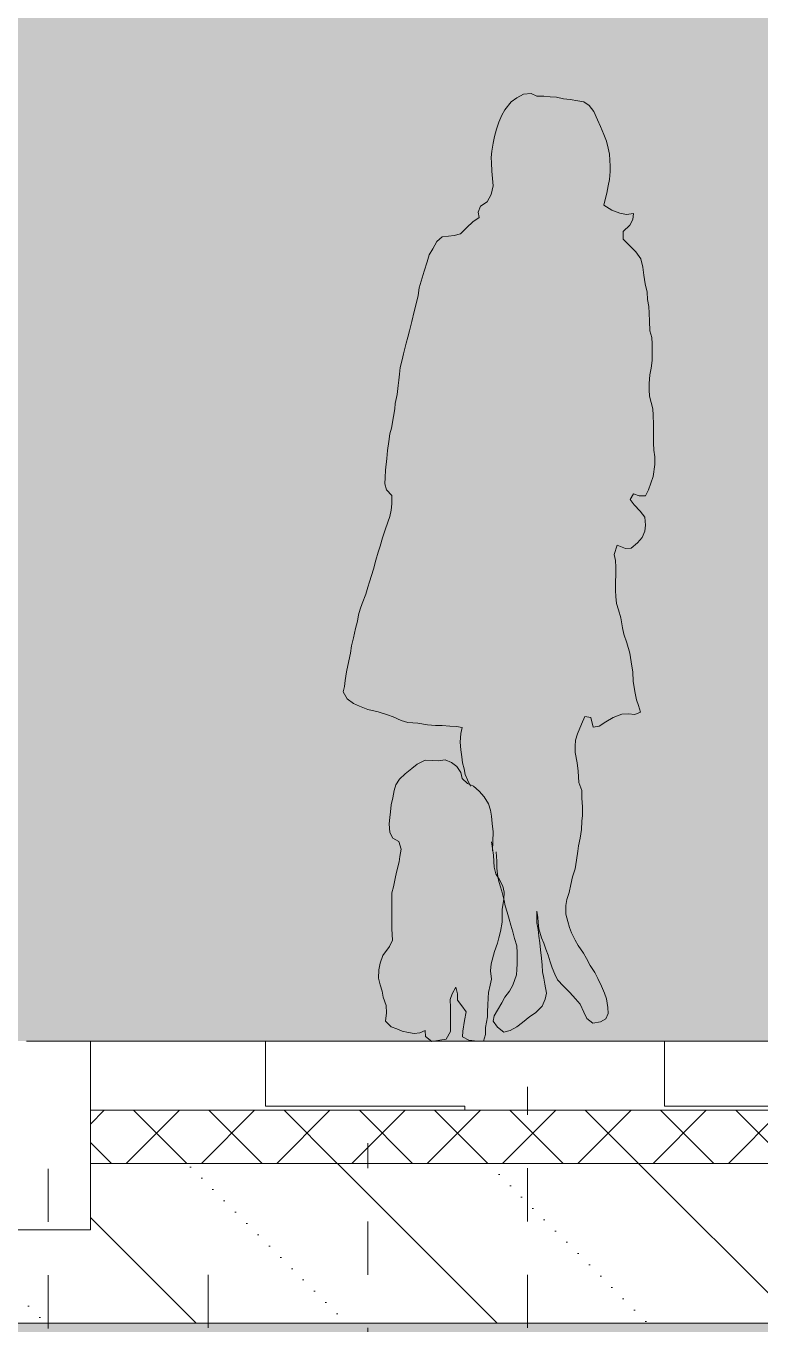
# Model space of a CAD drawing. Header units: millimetres. Extents: x -19 to 261, y -91 to 25.
# Drawn here: x 225.676 to 227.055, y -21.784 to -19.345 of the extents above; entities that cross this region are included whole.
import ezdxf

# ---------------------------------------------------------------- set-up
doc = ezdxf.new("R2010")
doc.units = ezdxf.units.MM
doc.linetypes.add('ACAD_ISO14W100_S12', pattern=[0.06, 0, -0.03, 0, -0.03])
doc.linetypes.add('TRATTEGGIATA_S4', pattern=[0.01, 0, -0.01])
doc.layers.add('XR$3$STANDARD_1', color=7, linetype='Continuous', lineweight=18, true_color=0x000000)
pattern_1 = [(135, (0, 0), (-0.2828427, -0.2828427), []), (135, (-0.14142, -0.14142), (-0.2828427, -0.2828427), [0, -0.03, 0, -0.03])]

msp = doc.modelspace()

# ---------------------------------------------------------------- hatches: boundary and pattern name
at = {"layer": 'XR$3$STANDARD_1', "linetype": 'TRATTEGGIATA_S4', "lineweight": 5, "true_color": 0xadadad}
for points in [[(226.5053, -20.7683), (226.509, -20.77), (226.5053, -20.7616), (226.5009, -20.7512), (226.4986, -20.7408), (226.4957, -20.7296), (226.4942, -20.7184), (226.4927, -20.705), (226.4912, -20.6909), (226.4938, -20.6617), (226.4718, -20.6604), (226.4577, -20.6596), (226.445, -20.6596), (226.4301, -20.6581), (226.4115, -20.6552), (226.3929, -20.6537), (226.3803, -20.6499), (226.3654, -20.6432), (226.355, -20.6395), (226.3371, -20.6336), (226.3177, -20.6291), (226.3021, -20.6231), (226.2909, -20.6179), (226.279, -20.609), (226.2716, -20.5963), (226.2738, -20.5859), (226.2753, -20.5748), (226.2775, -20.5584), (226.2805, -20.5465), (226.285, -20.5234), (226.2872, -20.51), (226.2909, -20.4944), (226.2947, -20.4772), (226.2984, -20.4631), (226.3006, -20.4512), (226.3036, -20.4408), (226.3073, -20.4303), (226.314, -20.4125), (226.3177, -20.3998), (226.3207, -20.3894), (226.3282, -20.3656), (226.3326, -20.3485), (226.3371, -20.3336), (226.3408, -20.3224), (226.3453, -20.3068), (226.3505, -20.2919), (226.3557, -20.2777), (226.3594, -20.2666), (226.3617, -20.2547), (226.3631, -20.2427), (226.3631, -20.2271), (226.3527, -20.2167), (226.3497, -20.2055), (226.3505, -20.1936), (226.3512, -20.1795), (226.3535, -20.1579), (226.355, -20.143), (226.3572, -20.1259), (226.3594, -20.1117), (226.3624, -20.1006), (226.3661, -20.079), (226.3684, -20.0648), (226.3691, -20.0544), (226.3728, -20.0373), (226.3751, -20.0209), (226.3758, -20.0105), (226.3773, -19.9993), (226.3788, -19.9867), (226.3825, -19.9725), (226.3847, -19.9613), (226.3899, -19.9412), (226.3929, -19.9301), (226.3959, -19.9182), (226.4004, -19.9003), (226.4048, -19.8817), (226.4078, -19.8698), (226.4123, -19.8519), (226.4145, -19.837), (226.4182, -19.8244), (226.4234, -19.8058), (226.4294, -19.7886), (226.4331, -19.7752), (226.4398, -19.7641), (226.4473, -19.7499), (226.4577, -19.7417), (226.4696, -19.7403), (226.48, -19.7388), (226.4919, -19.7358), (226.5038, -19.7239), (226.515, -19.7135), (226.5269, -19.7053), (226.5254, -19.6948), (226.5292, -19.6837), (226.5418, -19.6755), (226.5493, -19.6621), (226.553, -19.6457), (226.5522, -19.6316), (226.5507, -19.6182), (226.55, -19.6025), (226.5493, -19.5921), (226.5507, -19.5802), (226.553, -19.5653), (226.5559, -19.5527), (226.5597, -19.5393), (226.5641, -19.5259), (226.5694, -19.5132), (226.5753, -19.5028), (226.5872, -19.4879), (226.5976, -19.4804), (226.6103, -19.4737), (226.6244, -19.4723), (226.6356, -19.4775), (226.6483, -19.4775), (226.6602, -19.4782), (226.6721, -19.479), (226.6855, -19.4819), (226.6981, -19.4834), (226.7123, -19.4857), (226.7234, -19.4879), (226.7339, -19.4946), (226.7421, -19.5058), (226.7495, -19.5214), (226.7547, -19.534), (226.7614, -19.5489), (226.7659, -19.5616), (226.7696, -19.575), (226.7718, -19.5862), (226.7733, -19.6085), (226.7733, -19.6189), (226.7718, -19.6338), (226.7696, -19.6457), (226.7666, -19.6591), (226.7637, -19.671), (226.7614, -19.6822), (226.7763, -19.6911), (226.7912, -19.6971), (226.8038, -19.6993), (226.8172, -19.6978), (226.8158, -19.709), (226.8098, -19.7194), (226.7972, -19.7313), (226.7972, -19.7455), (226.8091, -19.7574), (226.821, -19.7693), (226.8307, -19.7827), (226.8344, -19.7983), (226.8366, -19.8132), (226.8388, -19.8296), (226.8426, -19.8452), (226.8433, -19.8594), (226.8455, -19.872), (226.8463, -19.8847), (226.847, -19.8996), (226.8478, -19.9182), (226.8515, -19.9308), (226.8522, -19.9427), (226.8522, -19.974), (226.85, -19.9881), (226.8478, -20.0008), (226.8463, -20.0172), (226.8463, -20.0291), (226.847, -20.041), (226.85, -20.0529), (226.853, -20.0648), (226.8537, -20.0767), (226.8545, -20.0939), (226.8545, -20.1288), (226.8552, -20.1422), (226.8567, -20.1549), (226.8567, -20.169), (226.8537, -20.1914), (226.8493, -20.204), (226.8448, -20.2167), (226.8396, -20.2279), (226.8277, -20.2279), (226.8172, -20.2241), (226.8149, -20.2279), (226.802, -20.2279), (226.8292, -20.2569), (226.8381, -20.2681), (226.8396, -20.2829), (226.8381, -20.2941), (226.8329, -20.306), (226.8247, -20.3164), (226.8128, -20.3261), (226.8016, -20.3269), (226.7766, -20.3173), (226.783, -20.3492), (226.7837, -20.3619), (226.7837, -20.373), (226.783, -20.3924), (226.783, -20.4058), (226.7837, -20.4169), (226.7852, -20.4303), (226.789, -20.4422), (226.7934, -20.4571), (226.7964, -20.4757), (226.7986, -20.4877), (226.8046, -20.504), (226.8098, -20.5234), (226.8128, -20.5398), (226.8158, -20.5591), (226.8165, -20.5762), (226.8195, -20.5956), (226.8225, -20.6112), (226.8262, -20.6217), (226.8299, -20.6343), (226.8195, -20.6388), (226.8076, -20.6373), (226.7949, -20.638), (226.7785, -20.644), (226.7651, -20.6522), (226.7525, -20.6604), (226.7413, -20.6626), (226.732, -20.624), (226.7115, -20.6753), (226.7078, -20.6872), (226.7071, -20.6983), (226.7071, -20.7102), (226.7108, -20.7296), (226.713, -20.7452), (226.7138, -20.7557), (226.7145, -20.7661), (226.7197, -20.7817), (226.7197, -20.7959), (226.7212, -20.8122), (226.7212, -20.8286), (226.7197, -20.839), (226.719, -20.8547), (226.7167, -20.871), (226.7138, -20.8852), (226.7123, -20.8956), (226.7101, -20.912), (226.7071, -20.9284), (226.7026, -20.9433), (226.6989, -20.9581), (226.6959, -20.973), (226.6914, -20.9864), (226.6899, -20.9976), (226.6899, -21.014), (226.6937, -21.0274), (226.6967, -21.0385), (226.7004, -21.049), (226.7071, -21.0624), (226.713, -21.0728), (226.7227, -21.0869), (226.7287, -21.0973), (226.7354, -21.11), (226.7443, -21.1234), (226.7502, -21.1346), (226.7569, -21.1487), (226.7622, -21.1621), (226.7659, -21.1725), (226.7689, -21.1889), (226.7696, -21.2001), (226.7651, -21.2105), (226.7547, -21.2157), (226.7406, -21.2187), (226.7294, -21.2098), (226.7234, -21.1978), (226.7167, -21.183), (226.7078, -21.1725), (226.6974, -21.1606), (226.6855, -21.1487), (226.6743, -21.1368), (226.6691, -21.1264), (226.6639, -21.1145), (226.6602, -21.1033), (226.6564, -21.0906), (226.652, -21.0795), (226.6483, -21.0683), (226.6438, -21.0579), (226.6393, -21.0415), (226.6378, -21.0417), (226.6393, -21.0549), (226.6408, -21.0676), (226.6423, -21.081), (226.6438, -21.0966), (226.6453, -21.1093), (226.646, -21.1219), (226.6483, -21.1338), (226.6505, -21.145), (226.6535, -21.1621), (226.6512, -21.1733), (226.6453, -21.1867), (226.6326, -21.1993), (226.6222, -21.206), (226.6081, -21.2172), (226.5976, -21.2254), (226.585, -21.2321), (226.5731, -21.2351), (226.5612, -21.2261), (226.553, -21.215), (226.5552, -21.2045), (226.5612, -21.1941), (226.5694, -21.18), (226.5753, -21.1696), (226.5842, -21.1584), (226.5902, -21.1472), (226.5969, -21.1279), (226.5976, -21.1174), (226.5984, -21.107), (226.5984, -21.0862), (226.5976, -21.0735), (226.5932, -21.0594), (226.5902, -21.0467), (226.5865, -21.0341), (226.5835, -21.0229), (226.5798, -21.0102), (226.5761, -20.9983), (226.5733, -20.9853), (226.5701, -21.0043), (226.5701, -21.0289), (226.5671, -21.046), (226.5641, -21.0579), (226.5612, -21.0683), (226.5559, -21.0839), (226.5493, -21.107), (226.5485, -21.1204), (226.55, -21.1361), (226.5478, -21.1472), (226.5448, -21.1606), (226.544, -21.171), (226.5433, -21.1844), (226.5426, -21.1964), (226.5426, -21.2068), (226.5388, -21.2269), (226.5388, -21.2395), (226.5351, -21.2522), (227.3885, -21.2522), (227.3767, -21.2487), (227.3656, -21.2355), (227.3614, -21.2203), (227.3677, -21.2036), (227.3725, -21.1911), (227.3767, -21.1765), (227.3802, -21.1654), (227.3809, -21.148), (227.3781, -21.1342), (227.3767, -21.1203), (227.3767, -21.1092), (227.3774, -21.0974), (227.3774, -21.0765), (227.3781, -21.0578), (227.3781, -21.0266), (227.3788, -21.0106), (227.3795, -20.9918), (227.3802, -20.9731), (227.3802, -20.9057), (227.3809, -20.8842), (227.3809, -20.8474), (227.3795, -20.828), (227.3795, -20.8162), (227.3788, -20.8023), (227.3774, -20.7891), (227.3767, -20.7752), (227.3753, -20.7523), (227.3753, -20.7391), (227.3746, -20.7238), (227.3732, -20.7072), (227.3725, -20.6919), (227.3711, -20.6739), (227.3697, -20.6628), (227.3677, -20.6503), (227.3663, -20.6315), (227.3635, -20.6197), (227.3586, -20.601), (227.3552, -20.5801), (227.3524, -20.5676), (227.351, -20.5558), (227.3482, -20.5419), (227.3475, -20.5288), (227.3448, -20.5135), (227.3441, -20.5017), (227.3434, -20.485), (227.342, -20.4642), (227.3406, -20.4517), (227.3385, -20.4329), (227.3309, -20.4441), (227.3274, -20.4552), (227.326, -20.467), (227.3239, -20.4822), (227.3225, -20.4961), (227.3205, -20.5114), (227.3184, -20.5274), (227.317, -20.5475), (227.317, -20.5933), (227.3156, -20.6225), (227.3184, -20.6371), (227.3205, -20.6523), (227.3121, -20.6662), (227.3191, -20.6787), (227.3184, -20.6898), (227.3114, -20.7037), (227.3121, -20.7155), (227.317, -20.7343), (227.3205, -20.7523), (227.3225, -20.7662), (227.3225, -20.787), (227.3239, -20.8072), (227.3281, -20.819), (227.3357, -20.8301), (227.3482, -20.846), (227.3524, -20.8599), (227.3545, -20.8801), (227.3545, -20.8939), (227.351, -20.9085), (227.3461, -20.9252), (227.342, -20.9377), (227.3392, -20.9488), (227.3378, -20.9627), (227.3378, -20.9793), (227.3399, -20.9974), (227.3399, -21.0085), (227.3385, -21.0224), (227.3316, -21.0377), (227.3205, -21.0509), (227.308, -21.064), (227.2969, -21.0752), (227.2837, -21.0786), (227.2705, -21.0738), (227.2573, -21.0696), (227.2517, -21.0543), (227.2483, -21.039), (227.2469, -21.0224), (227.2469, -21.0057), (227.2462, -20.9911), (227.2469, -20.9766), (227.2483, -20.9599), (227.251, -20.9481), (227.2531, -20.9356), (227.258, -20.9182), (227.2615, -20.9044), (227.2621, -20.8849), (227.2628, -20.871), (227.2621, -20.8585), (227.2545, -20.8426), (227.2476, -20.8308), (227.2399, -20.819), (227.2323, -20.8044), (227.224, -20.7919), (227.2135, -20.7745), (227.2031, -20.7565), (227.1969, -20.7447), (227.1879, -20.7252), (227.1809, -20.7058), (227.1747, -20.6919), (227.1636, -20.6829), (227.1594, -20.6669), (227.1552, -20.6454), (227.1531, -20.6315), (227.1524, -20.6148), (227.1524, -20.5961), (227.1531, -20.5787), (227.1531, -20.5642), (227.1524, -20.544), (227.1504, -20.5294), (227.1504, -20.5142), (227.1497, -20.492), (227.1483, -20.4732), (227.1476, -20.4614), (227.1469, -20.4503), (227.1448, -20.4357), (227.1337, -20.4267), (227.1302, -20.4392), (227.1295, -20.451), (227.1177, -20.4385), (227.108, -20.4239), (227.1011, -20.4093), (227.1004, -20.3927), (227.1004, -20.3191), (227.0962, -20.2976), (227.092, -20.2795), (227.0893, -20.2649), (227.0865, -20.2538), (227.0844, -20.242), (227.083, -20.2247), (227.0823, -20.2129), (227.0823, -20.1816), (227.0837, -20.165), (227.0851, -20.1538), (227.0865, -20.1393), (227.0886, -20.1191), (227.09, -20.1004), (227.0927, -20.0858), (227.0948, -20.0698), (227.0976, -20.0587), (227.1011, -20.0379), (227.1038, -20.0199), (227.1045, -20.0087), (227.1073, -19.9872), (227.1094, -19.9733), (227.1122, -19.9567), (227.117, -19.9365), (227.1191, -19.9233), (227.1212, -19.9102), (227.1233, -19.8935), (227.1254, -19.8817), (227.1281, -19.8671), (227.1302, -19.8504), (227.1316, -19.8373), (227.1351, -19.822), (227.1379, -19.8067), (227.1413, -19.7907), (227.1448, -19.7776), (227.1511, -19.7595), (227.1622, -19.747), (227.1747, -19.7373), (227.1885, -19.7317), (227.2045, -19.7283), (227.2212, -19.7255), (227.2392, -19.722), (227.2524, -19.7185), (227.2684, -19.7151), (227.2809, -19.7123), (227.2927, -19.7012), (227.2982, -19.6894), (227.2864, -19.6852), (227.2753, -19.6894), (227.2601, -19.6928), (227.2469, -19.6942), (227.2385, -19.6824), (227.2351, -19.6699), (227.233, -19.6588), (227.226, -19.647), (227.2226, -19.6324), (227.2101, -19.6227), (227.2073, -19.6088), (227.2073, -19.595), (227.2108, -19.5838), (227.2156, -19.572), (227.2163, -19.5589), (227.217, -19.5471), (227.2212, -19.5346), (227.226, -19.5228), (227.226, -19.5109), (227.2226, -19.4985), (227.2219, -19.486), (227.2233, -19.4748), (227.2344, -19.4686), (227.2476, -19.463), (227.2587, -19.4623), (227.2656, -19.4603), (227.3003, -19.4526), (227.3114, -19.4471), (227.3246, -19.4415), (227.3475, -19.4415), (227.3607, -19.4485), (227.3725, -19.4596), (227.3864, -19.4748), (227.4024, -19.4915), (227.4107, -19.5089), (227.4149, -19.5214), (227.417, -19.5373), (227.4177, -19.5491), (227.4177, -19.5602), (227.417, -19.5727), (227.4121, -19.5852), (227.4045, -19.5984), (227.4024, -19.613), (227.4038, -19.6255), (227.4079, -19.6408), (227.41, -19.654), (227.4218, -19.6637), (227.4302, -19.6748), (227.4392, -19.6873), (227.4565, -19.6942), (227.4746, -19.697), (227.4892, -19.7005), (227.5017, -19.7005), (227.5149, -19.7019), (227.5294, -19.704), (227.5426, -19.7053), (227.5565, -19.7074), (227.5697, -19.7095), (227.5836, -19.7123), (227.5989, -19.7227), (227.6079, -19.7394), (227.6225, -19.7727), (227.6336, -19.7921), (227.6447, -19.8102), (227.6523, -19.8241), (227.6607, -19.8386), (227.669, -19.8588), (227.6752, -19.872), (227.6801, -19.8852), (227.6836, -19.897), (227.6905, -19.9171), (227.6995, -19.9393), (227.7065, -19.9553), (227.7141, -19.9699), (227.7204, -19.9844), (227.7204, -19.9997), (227.7113, -20.0178), (227.7009, -20.04), (227.6912, -20.058), (227.6822, -20.0719), (227.6738, -20.0865), (227.6648, -20.099), (227.653, -20.115), (227.6377, -20.1302), (227.6225, -20.1413), (227.6093, -20.1497), (227.5975, -20.1559), (227.5864, -20.1622), (227.5808, -20.1754), (227.5822, -20.192), (227.5836, -20.2045), (227.5857, -20.2156), (227.5891, -20.2351), (227.5933, -20.2545), (227.5954, -20.2691), (227.5982, -20.2871), (227.6002, -20.299), (227.6016, -20.3128), (227.5898, -20.3191), (227.5732, -20.3184), (227.5614, -20.3184), (227.5475, -20.308), (227.5412, -20.2962), (227.5343, -20.2823), (227.5274, -20.2663), (227.5253, -20.2524), (227.5211, -20.2392), (227.5239, -20.2524), (227.5253, -20.2635), (227.5274, -20.2795), (227.5294, -20.2906), (227.5301, -20.2949), (227.5298, -20.2947), (227.5357, -20.3302), (227.5357, -20.3823), (227.5343, -20.3975), (227.5329, -20.4093), (227.5294, -20.4253), (227.5267, -20.4392), (227.5246, -20.4503), (227.5225, -20.4649), (227.5204, -20.4788), (227.519, -20.4927), (227.5169, -20.5121), (227.5149, -20.5315), (227.5142, -20.5524), (227.5128, -20.5704), (227.5128, -20.5836), (227.5114, -20.5954), (227.5114, -20.6093), (227.5107, -20.6253), (227.5107, -20.7023), (227.51, -20.7155), (227.5086, -20.7294), (227.5058, -20.7509), (227.5044, -20.762), (227.5017, -20.7759), (227.4996, -20.7877), (227.4968, -20.8009), (227.4926, -20.8287), (227.4912, -20.8419), (227.4899, -20.8565), (227.4885, -20.8724), (227.4864, -20.8898), (227.4857, -20.9078), (227.485, -20.9231), (227.4836, -20.9384), (227.4829, -20.9516), (227.4822, -20.9627), (227.4815, -20.9842), (227.4815, -21.0703), (227.4808, -21.0821), (227.4774, -21.1001), (227.4746, -21.1161), (227.4704, -21.1307), (227.469, -21.1418), (227.4586, -21.1536), (227.4503, -21.1647), (227.451, -21.1786), (227.4579, -21.1897), (227.4649, -21.2057), (227.4683, -21.2203), (227.4704, -21.2321), (227.4657, -21.2522), (228.4466, -21.2522), (228.4466, -19.8022), (238.5714, -19.8022), (238.5714, -15.8322), (225.6466, -15.8322), (225.6466, -21.2522), (225.6743, -21.2522), (225.6738, -21.2524), (225.6761, -21.2522), (225.6769, -21.2522), (226.4367, -21.2522), (226.3869, -21.2344), (226.3825, -21.2336), (226.3721, -21.2291), (226.3617, -21.2254), (226.3512, -21.215), (226.3527, -21.1993), (226.352, -21.1852), (226.3468, -21.1696), (226.3445, -21.1584), (226.3408, -21.1465), (226.3378, -21.1338), (226.3386, -21.1182), (226.3408, -21.1055), (226.346, -21.0914), (226.3587, -21.0743), (226.3639, -21.0624), (226.3631, -21.0415), (226.3631, -20.9738), (226.3661, -20.9626), (226.3698, -20.9433), (226.3721, -20.9321), (226.3765, -20.9157), (226.378, -20.9053), (226.3803, -20.8919), (226.3758, -20.877), (226.3646, -20.871), (226.3594, -20.8606), (226.3579, -20.8442), (226.3594, -20.8323), (226.3602, -20.8212), (226.3617, -20.8085), (226.3646, -20.7951), (226.3676, -20.7817), (226.3706, -20.7705), (226.3773, -20.7601), (226.3877, -20.7504), (226.4004, -20.74), (226.4108, -20.7318), (226.4257, -20.7244), (226.4391, -20.7251), (226.4502, -20.7259), (226.4629, -20.7236), (226.4748, -20.7289), (226.4852, -20.7363), (226.4927, -20.7475), (226.4949, -20.7586)], [(226.5165, -20.7735), (226.509, -20.77), (226.5105, -20.7735), (226.5514, -20.8772), (226.55, -20.8777), (226.5522, -20.8904), (226.5537, -20.9031), (226.5545, -20.915), (226.5552, -20.9254), (226.5582, -20.938), (226.5624, -20.9451), (226.5612, -20.9388), (226.5604, -20.9276), (226.5604, -20.9142), (226.5589, -20.8964), (226.5525, -20.8801), (226.553, -20.8591), (226.5515, -20.8435), (226.55, -20.8294), (226.5485, -20.8182), (226.5448, -20.8063), (226.5366, -20.7936), (226.5269, -20.7825)], [(226.4733, -21.1889), (226.4733, -21.2343), (226.4651, -21.2485), (226.4532, -21.2507), (226.4433, -21.2522), (226.5239, -21.2522), (226.5076, -21.2507), (226.4957, -21.244), (226.4964, -21.2336), (226.4994, -21.2135), (226.5024, -21.1971), (226.4942, -21.1859), (226.486, -21.1755), (226.486, -21.1636), (226.483, -21.1509), (226.4763, -21.1636), (226.4726, -21.174)]]:
    msp.add_hatch(color=253, dxfattribs=at).paths.add_polyline_path(points, flags=0)
at = {"layer": 'XR$3$STANDARD_1', "lineweight": 5, "true_color": 0xd6d6d6}
msp.add_hatch(color=254, dxfattribs=at).paths.add_polyline_path([(226.5105, -20.7735), (226.5589, -20.8964), (226.5604, -20.9142), (226.5604, -20.9276), (226.5612, -20.9388), (226.5634, -20.95), (226.5664, -20.9604), (226.5694, -20.9708), (226.5738, -20.9879), (226.5761, -20.9983), (226.5798, -21.0102), (226.5835, -21.0229), (226.5865, -21.0341), (226.5902, -21.0467), (226.5932, -21.0594), (226.5976, -21.0735), (226.5984, -21.0862), (226.5984, -21.107), (226.5976, -21.1174), (226.5969, -21.1279), (226.5902, -21.1472), (226.5842, -21.1584), (226.5753, -21.1696), (226.5694, -21.18), (226.5612, -21.1941), (226.5552, -21.2045), (226.553, -21.215), (226.5612, -21.2261), (226.5731, -21.2351), (226.585, -21.2321), (226.5976, -21.2254), (226.6081, -21.2172), (226.6222, -21.206), (226.6326, -21.1993), (226.6453, -21.1867), (226.6512, -21.1733), (226.6535, -21.1621), (226.6505, -21.145), (226.6483, -21.1338), (226.646, -21.1219), (226.6453, -21.1093), (226.6438, -21.0966), (226.6423, -21.081), (226.6408, -21.0676), (226.6393, -21.0549), (226.6378, -21.0423), (226.6356, -21.0303), (226.6356, -21.008), (226.6371, -21.0192), (226.6378, -21.0296), (226.6393, -21.0415), (226.6438, -21.0579), (226.6483, -21.0683), (226.652, -21.0795), (226.6564, -21.0906), (226.6602, -21.1033), (226.6639, -21.1145), (226.6691, -21.1264), (226.6743, -21.1368), (226.6855, -21.1487), (226.6974, -21.1606), (226.7078, -21.1725), (226.7167, -21.183), (226.7234, -21.1978), (226.7294, -21.2098), (226.7406, -21.2187), (226.7547, -21.2157), (226.7651, -21.2105), (226.7696, -21.2001), (226.7689, -21.1889), (226.7659, -21.1725), (226.7622, -21.1621), (226.7569, -21.1487), (226.7502, -21.1346), (226.7443, -21.1234), (226.7354, -21.11), (226.7287, -21.0973), (226.7227, -21.0869), (226.713, -21.0728), (226.7071, -21.0624), (226.7004, -21.049), (226.6967, -21.0385), (226.6937, -21.0274), (226.6899, -21.014), (226.6899, -20.9976), (226.6914, -20.9864), (226.6959, -20.973), (226.6989, -20.9581), (226.7026, -20.9433), (226.7071, -20.9284), (226.7101, -20.912), (226.7123, -20.8956), (226.7138, -20.8852), (226.7167, -20.871), (226.719, -20.8547), (226.7197, -20.839), (226.7212, -20.8286), (226.7212, -20.8122), (226.7197, -20.7959), (226.7197, -20.7817), (226.7145, -20.7661), (226.7138, -20.7557), (226.713, -20.7452), (226.7108, -20.7296), (226.7071, -20.7102), (226.7071, -20.6983), (226.7078, -20.6872), (226.7115, -20.6753), (226.719, -20.6566), (226.7257, -20.6425), (226.7368, -20.644), (226.7413, -20.6626), (226.7525, -20.6604), (226.7651, -20.6522), (226.7785, -20.644), (226.7949, -20.638), (226.8076, -20.6373), (226.8195, -20.6388), (226.8299, -20.6343), (226.8262, -20.6217), (226.8225, -20.6112), (226.8195, -20.5956), (226.8165, -20.5762), (226.8158, -20.5591), (226.8128, -20.5398), (226.8098, -20.5234), (226.8046, -20.504), (226.7986, -20.4877), (226.7964, -20.4757), (226.7934, -20.4571), (226.789, -20.4422), (226.7852, -20.4303), (226.7837, -20.4169), (226.783, -20.4058), (226.783, -20.3924), (226.7837, -20.373), (226.7837, -20.3619), (226.783, -20.3492), (226.7808, -20.338), (226.786, -20.3209), (226.8016, -20.3269), (226.8128, -20.3261), (226.8247, -20.3164), (226.8329, -20.306), (226.8381, -20.2941), (226.8396, -20.2829), (226.8381, -20.2681), (226.8292, -20.2569), (226.818, -20.245), (226.8105, -20.2346), (226.8172, -20.2241), (226.8277, -20.2279), (226.8396, -20.2279), (226.8448, -20.2167), (226.8493, -20.204), (226.8537, -20.1914), (226.8567, -20.169), (226.8567, -20.1549), (226.8552, -20.1422), (226.8545, -20.1288), (226.8545, -20.0939), (226.8537, -20.0767), (226.853, -20.0648), (226.85, -20.0529), (226.847, -20.041), (226.8463, -20.0291), (226.8463, -20.0172), (226.8478, -20.0008), (226.85, -19.9881), (226.8522, -19.974), (226.8522, -19.9427), (226.8515, -19.9308), (226.8478, -19.9182), (226.847, -19.8996), (226.8463, -19.8847), (226.8455, -19.872), (226.8433, -19.8594), (226.8426, -19.8452), (226.8388, -19.8296), (226.8366, -19.8132), (226.8344, -19.7983), (226.8307, -19.7827), (226.821, -19.7693), (226.8091, -19.7574), (226.7972, -19.7455), (226.7972, -19.7313), (226.8098, -19.7194), (226.8158, -19.709), (226.8172, -19.6978), (226.8038, -19.6993), (226.7912, -19.6971), (226.7763, -19.6911), (226.7614, -19.6822), (226.7637, -19.671), (226.7666, -19.6591), (226.7696, -19.6457), (226.7718, -19.6338), (226.7733, -19.6189), (226.7733, -19.6085), (226.7718, -19.5862), (226.7696, -19.575), (226.7659, -19.5616), (226.7614, -19.5489), (226.7547, -19.534), (226.7495, -19.5214), (226.7421, -19.5058), (226.7339, -19.4946), (226.7234, -19.4879), (226.7123, -19.4857), (226.6981, -19.4834), (226.6855, -19.4819), (226.6721, -19.479), (226.6602, -19.4782), (226.6483, -19.4775), (226.6356, -19.4775), (226.6244, -19.4723), (226.6103, -19.4737), (226.5976, -19.4804), (226.5872, -19.4879), (226.5753, -19.5028), (226.5694, -19.5132), (226.5641, -19.5259), (226.5597, -19.5393), (226.5559, -19.5527), (226.553, -19.5653), (226.5507, -19.5802), (226.5493, -19.5921), (226.55, -19.6025), (226.5507, -19.6182), (226.5522, -19.6316), (226.553, -19.6457), (226.5493, -19.6621), (226.5418, -19.6755), (226.5292, -19.6837), (226.5254, -19.6948), (226.5269, -19.7053), (226.515, -19.7135), (226.5038, -19.7239), (226.4919, -19.7358), (226.48, -19.7388), (226.4696, -19.7403), (226.4577, -19.7417), (226.4473, -19.7499), (226.4398, -19.7641), (226.4331, -19.7752), (226.4294, -19.7886), (226.4234, -19.8058), (226.4182, -19.8244), (226.4145, -19.837), (226.4123, -19.8519), (226.4078, -19.8698), (226.4048, -19.8817), (226.4004, -19.9003), (226.3959, -19.9182), (226.3929, -19.9301), (226.3899, -19.9412), (226.3847, -19.9613), (226.3825, -19.9725), (226.3788, -19.9867), (226.3773, -19.9993), (226.3758, -20.0105), (226.3751, -20.0209), (226.3728, -20.0373), (226.3691, -20.0544), (226.3684, -20.0648), (226.3661, -20.079), (226.3624, -20.1006), (226.3594, -20.1117), (226.3572, -20.1259), (226.355, -20.143), (226.3535, -20.1579), (226.3512, -20.1795), (226.3505, -20.1936), (226.3497, -20.2055), (226.3527, -20.2167), (226.3631, -20.2271), (226.3631, -20.2427), (226.3617, -20.2547), (226.3594, -20.2666), (226.3557, -20.2777), (226.3505, -20.2919), (226.3453, -20.3068), (226.3408, -20.3224), (226.3371, -20.3336), (226.3326, -20.3485), (226.3282, -20.3656), (226.3207, -20.3894), (226.3177, -20.3998), (226.314, -20.4125), (226.3073, -20.4303), (226.3036, -20.4408), (226.3006, -20.4512), (226.2984, -20.4631), (226.2947, -20.4772), (226.2909, -20.4944), (226.2872, -20.51), (226.285, -20.5234), (226.2805, -20.5465), (226.2775, -20.5584), (226.2753, -20.5748), (226.2738, -20.5859), (226.2716, -20.5963), (226.279, -20.609), (226.2909, -20.6179), (226.3021, -20.6231), (226.3177, -20.6291), (226.3371, -20.6336), (226.355, -20.6395), (226.3654, -20.6432), (226.3803, -20.6499), (226.3929, -20.6537), (226.4115, -20.6552), (226.4301, -20.6581), (226.445, -20.6596), (226.4577, -20.6596), (226.4718, -20.6604), (226.4845, -20.6611), (226.4949, -20.6633), (226.4927, -20.6745), (226.4912, -20.6909), (226.4927, -20.705), (226.4942, -20.7184), (226.4957, -20.7296), (226.4986, -20.7408), (226.5009, -20.7512), (226.5053, -20.7616)], flags=0)
at = {"layer": 'XR$3$STANDARD_1', "lineweight": 18, "true_color": 0xd6d6d6}
for points in [[(226.5537, -20.9031), (226.5523, -20.8911), (226.553, -20.8591), (226.5515, -20.8435), (226.55, -20.8294), (226.5485, -20.8182), (226.5448, -20.8063), (226.5366, -20.7936), (226.5269, -20.7825), (226.5165, -20.7735), (226.5053, -20.7683), (226.4949, -20.7586), (226.4927, -20.7475), (226.4852, -20.7363), (226.4748, -20.7289), (226.4629, -20.7236), (226.4502, -20.7259), (226.4391, -20.7251), (226.4257, -20.7244), (226.4108, -20.7318), (226.4004, -20.74), (226.3877, -20.7504), (226.3773, -20.7601), (226.3706, -20.7705), (226.3676, -20.7817), (226.3646, -20.7951), (226.3617, -20.8085), (226.3602, -20.8212), (226.3594, -20.8323), (226.3579, -20.8442), (226.3594, -20.8606), (226.3646, -20.871), (226.3758, -20.877), (226.3803, -20.8919), (226.378, -20.9053), (226.3765, -20.9157), (226.3721, -20.9321), (226.3698, -20.9433), (226.3661, -20.9626), (226.3631, -20.9738), (226.3631, -21.0415), (226.3639, -21.0624), (226.3587, -21.0743), (226.346, -21.0914), (226.3408, -21.1055), (226.3386, -21.1182), (226.3378, -21.1338), (226.3408, -21.1465), (226.3445, -21.1584), (226.3468, -21.1696), (226.352, -21.1852), (226.3527, -21.1993), (226.3512, -21.215), (226.3617, -21.2254), (226.3721, -21.2291), (226.3825, -21.2336), (226.3944, -21.2358), (226.4048, -21.238), (226.4153, -21.2366), (226.4257, -21.2321), (226.4264, -21.2433), (226.4383, -21.2529), (226.4532, -21.2507), (226.4651, -21.2485), (226.4733, -21.2343), (226.4733, -21.1889), (226.4726, -21.174), (226.4763, -21.1636), (226.483, -21.1509), (226.486, -21.1636), (226.486, -21.1755), (226.4942, -21.1859), (226.5024, -21.1971), (226.4994, -21.2135), (226.4964, -21.2336), (226.4957, -21.244), (226.5076, -21.2507), (226.5239, -21.2522), (226.5351, -21.2522), (226.5388, -21.2395), (226.5388, -21.2269), (226.5426, -21.2068), (226.5426, -21.1964), (226.5433, -21.1844), (226.544, -21.171), (226.5448, -21.1606), (226.5478, -21.1472), (226.55, -21.1361), (226.5485, -21.1204), (226.5493, -21.107), (226.5559, -21.0839), (226.5612, -21.0683), (226.5641, -21.0579), (226.5671, -21.046), (226.5701, -21.0289), (226.5701, -21.0043), (226.5731, -20.9864), (226.5738, -20.9723), (226.5716, -20.9611), (226.5649, -20.9492), (226.5582, -20.938), (226.5552, -20.9254), (226.5545, -20.915)], [(226.5522, -20.8904), (226.5523, -20.8911), (226.5522, -20.8949), (226.55, -20.8777)]]:
    msp.add_hatch(color=254, dxfattribs=at).paths.add_polyline_path(points, flags=0)
at = {"layer": 'XR$3$STANDARD_1', "lineweight": 5, "true_color": 0xadadad}
msp.add_hatch(color=253, dxfattribs=at).paths.add_polyline_path([(226.4048, -21.238), (226.3944, -21.2358), (226.3869, -21.2344), (226.438, -21.2526), (226.4264, -21.2433), (226.4257, -21.2321), (226.4153, -21.2366)], flags=0)
at = {"layer": 'XR$3$STANDARD_1', "lineweight": 30, "true_color": 0x000000}
h = msp.add_hatch(dxfattribs=at)
h.set_pattern_fill('TRATTEGGIO_8', color=18, scale=0.1, style=0, pattern_type=2)
h.set_pattern_definition([(135, (0, 0), (-0.21213203, -0.21213203), [0.2, -0.1]), (135, (-0.10607, -0.10607), (-0.21213203, -0.21213203), [0.2, -0.1])])
h.paths.add_polyline_path([(209.3034, -21.4322), (209.3899, -21.4322), (209.3899, -21.4022), (204.284, -21.4022), (204.284, -22.9439), (240.5714, -22.9439), (240.5714, -21.2522), (239.6834, -21.2522), (238.5461, -21.2552), (238.5204, -21.2522), (237.3737, -21.2626), (235.0604, -21.2522), (233.9184, -21.2577), (231.6513, -21.2522), (230.5163, -21.2617), (229.3734, -21.2673), (228.5666, -21.261), (228.5666, -21.6578), (228.6532, -21.6578), (228.6532, -21.8678), (228.4466, -21.8678), (228.4466, -21.7822), (225.6466, -21.7822), (225.6466, -21.5622), (209.5099, -21.5622), (209.5099, -21.8565), (209.3899, -21.8565), (209.3899, -21.8522), (209.3034, -21.8522)], flags=0)
h = msp.add_hatch(dxfattribs=at)
h.set_pattern_fill('TRATTEGGIO_45', color=18, style=0, pattern_type=2)
h.set_pattern_definition([(45, (0, 0), (-14.1421, 14.1421), []), (135, (0, 0), (-14.1421, -14.1421), [])])
h.paths.add_polyline_path([(225.6466, -21.4078), (225.6466, -21.6067), (225.7966, -21.6067), (225.7966, -21.4232), (225.7966, -21.2522), (225.6769, -21.2522), (225.6761, -21.2522), (225.6753, -21.2523), (225.6746, -21.2524), (225.6738, -21.2525), (225.673, -21.2527), (225.6723, -21.2529), (225.6716, -21.2532), (225.6708, -21.2535), (225.6701, -21.2538), (225.6695, -21.2542), (225.6688, -21.2546), (225.6681, -21.255), (225.6675, -21.2555), (225.6669, -21.256), (225.6664, -21.2565), (225.6658, -21.257), (225.6653, -21.2576), (225.6648, -21.2582), (225.6644, -21.2589), (225.664, -21.2595), (225.6636, -21.2602), (225.6633, -21.2609), (225.6629, -21.2616), (225.6627, -21.2623), (225.6624, -21.2631), (225.6623, -21.2638), (225.6621, -21.2646)], flags=0)
at = {"layer": 'XR$3$STANDARD_1', "lineweight": 5, "true_color": 0x000000}
h = msp.add_hatch(dxfattribs=at)
h.set_pattern_fill('RETINO', color=18, scale=0.375, style=0, pattern_type=2)
h.set_pattern_definition([(0, (0.75, 0.75), (0.375, 0.375), [0.375, -0.375]), (90, (0.75, 0.75), (-0.375, 0.375), [0.375, -0.375])])
h.paths.add_polyline_path([(228.2966, -21.3822), (228.2966, -21.2522), (225.7966, -21.2522), (225.7966, -21.3822)], flags=0)
at = {"layer": 'XR$3$STANDARD_1', "lineweight": 5, "true_color": 0x0000ff}
h = msp.add_hatch(dxfattribs=at)
h.set_pattern_fill('TRATTEGGIO_150', color=5, scale=0.1, style=0, pattern_type=2)
h.set_pattern_definition([(45, (0, 0), (-0.07071068, 0.07071068), []), (135, (0, 0), (-0.07071068, -0.07071068), [])])
h.paths.add_polyline_path([(225.7966, -21.3822), (225.7966, -21.4822), (228.2966, -21.4822), (228.2966, -21.3822)], flags=0)
at = {"layer": 'XR$3$STANDARD_1', "lineweight": 18, "true_color": 0x000000}
h = msp.add_hatch(dxfattribs=at)
h.set_pattern_fill('TRATTEGGIO_50', color=18, scale=0.1, angle=90, style=0, pattern_type=2)
h.set_pattern_definition(pattern_1)
h.paths.add_polyline_path([(226.6176, -21.4822), (225.7966, -21.4822), (225.7966, -21.6067), (225.6466, -21.6067), (225.6466, -21.7822), (226.6176, -21.7822)], flags=0)
h = msp.add_hatch(dxfattribs=at)
h.set_pattern_fill('TRATTEGGIO_50', color=18, scale=0.1, angle=90, style=0, pattern_type=2)
h.set_pattern_definition(pattern_1)
h.paths.add_polyline_path([(226.6176, -21.7822), (228.4466, -21.7822), (228.4466, -21.6067), (228.2966, -21.6067), (228.2966, -21.4822), (226.6176, -21.4822)], flags=0)

# ---------------------------------------------------------------- linework, layer by layer
at = {"layer": 'XR$3$STANDARD_1', "color": 18, "lineweight": 18, "true_color": 0x000000}
for p, q in [((228.4466, -21.2522), (225.6769, -21.2522)), ((225.7966, -21.4822), (228.2966, -21.4822))]:
    msp.add_line(p, q, dxfattribs=at)
at = {"layer": 'XR$3$STANDARD_1', "color": 5, "lineweight": 18, "true_color": 0x0000ff}
for p, q in [((225.7966, -21.6067), (225.7966, -21.2522)), ((228.2966, -21.3822), (225.7966, -21.3822)), ((225.7966, -21.6067), (225.6466, -21.6067)), ((228.4466, -21.7822), (225.6466, -21.7822))]:
    msp.add_line(p, q, dxfattribs=at)
at = {"layer": 'XR$3$STANDARD_1', "color": 1, "linetype": 'ACAD_ISO14W100_S12', "lineweight": 18, "true_color": 0xff0000}
for p, q in [((226.6176, -23.9909), (226.6176, -21.3378)), ((226.3176, -24.4909), (226.3176, -21.4436)), ((225.7176, -24.9919), (225.7176, -21.4822)), ((226.0176, -24.9909), (226.0176, -21.6823))]:
    msp.add_line(p, q, dxfattribs=at)
at = {"layer": 'XR$3$STANDARD_1', "color": 1, "lineweight": 5, "true_color": 0xff0000}
for points in [[(226.6244, -19.4723), (226.6103, -19.4737), (226.5976, -19.4804), (226.5872, -19.4879), (226.5753, -19.5028), (226.5694, -19.5132), (226.5641, -19.5259), (226.5597, -19.5393), (226.5559, -19.5527), (226.553, -19.5653), (226.5507, -19.5802), (226.5493, -19.5921), (226.55, -19.6025), (226.5507, -19.6182), (226.5522, -19.6316), (226.553, -19.6457), (226.5493, -19.6621), (226.5418, -19.6755), (226.5292, -19.6837), (226.5254, -19.6948), (226.5269, -19.7053), (226.515, -19.7135), (226.5038, -19.7239), (226.4919, -19.7358), (226.48, -19.7388), (226.4696, -19.7403), (226.4577, -19.7417), (226.4473, -19.7499), (226.4398, -19.7641), (226.4331, -19.7752), (226.4294, -19.7886), (226.4234, -19.8058), (226.4182, -19.8244), (226.4145, -19.837), (226.4123, -19.8519), (226.4078, -19.8698), (226.4048, -19.8817), (226.4004, -19.9003), (226.3959, -19.9182), (226.3929, -19.9301), (226.3899, -19.9412), (226.3847, -19.9613), (226.3825, -19.9725), (226.3788, -19.9867), (226.3773, -19.9993), (226.3758, -20.0105), (226.3751, -20.0209), (226.3728, -20.0373), (226.3691, -20.0544), (226.3684, -20.0648), (226.3661, -20.079), (226.3624, -20.1006), (226.3594, -20.1117), (226.3572, -20.1259), (226.355, -20.143), (226.3535, -20.1579), (226.3512, -20.1795), (226.3505, -20.1936), (226.3497, -20.2055), (226.3527, -20.2167), (226.3631, -20.2271), (226.3631, -20.2427), (226.3617, -20.2547), (226.3594, -20.2666), (226.3557, -20.2777), (226.3505, -20.2919), (226.3453, -20.3068), (226.3408, -20.3224), (226.3371, -20.3336), (226.3326, -20.3485), (226.3282, -20.3656), (226.3207, -20.3894), (226.3177, -20.3998), (226.314, -20.4125), (226.3073, -20.4303), (226.3036, -20.4408), (226.3006, -20.4512), (226.2984, -20.4631), (226.2947, -20.4772), (226.2909, -20.4944), (226.2872, -20.51), (226.285, -20.5234), (226.2805, -20.5465), (226.2775, -20.5584), (226.2753, -20.5748), (226.2738, -20.5859), (226.2716, -20.5963), (226.279, -20.609), (226.2909, -20.6179), (226.3021, -20.6231), (226.3177, -20.6291), (226.3371, -20.6336), (226.355, -20.6395), (226.3654, -20.6432), (226.3803, -20.6499), (226.3929, -20.6537), (226.4115, -20.6552), (226.4301, -20.6581), (226.445, -20.6596), (226.4577, -20.6596), (226.4718, -20.6604), (226.4845, -20.6611), (226.4949, -20.6633), (226.4927, -20.6745), (226.4912, -20.6909), (226.4927, -20.705), (226.4942, -20.7184), (226.4957, -20.7296), (226.4986, -20.7408), (226.5009, -20.7512), (226.5053, -20.7616), (226.5105, -20.7735)], [(226.6244, -19.4723), (226.6356, -19.4775), (226.6483, -19.4775), (226.6602, -19.4782), (226.6721, -19.479), (226.6855, -19.4819), (226.6981, -19.4834), (226.7123, -19.4857), (226.7234, -19.4879), (226.7339, -19.4946), (226.7421, -19.5058), (226.7495, -19.5214), (226.7547, -19.534), (226.7614, -19.5489), (226.7659, -19.5616), (226.7696, -19.575), (226.7718, -19.5862), (226.7726, -19.5973), (226.7733, -19.6085), (226.7733, -19.6189), (226.7718, -19.6338), (226.7696, -19.6457), (226.7666, -19.6591), (226.7637, -19.671), (226.7614, -19.6822), (226.7763, -19.6911), (226.7912, -19.6971), (226.8038, -19.6993), (226.8172, -19.6978), (226.8158, -19.709), (226.8098, -19.7194), (226.7972, -19.7313), (226.7972, -19.7455), (226.8091, -19.7574), (226.821, -19.7693), (226.8307, -19.7827), (226.8344, -19.7983), (226.8366, -19.8132), (226.8388, -19.8296), (226.8426, -19.8452), (226.8433, -19.8594), (226.8455, -19.872), (226.8463, -19.8847), (226.847, -19.8996), (226.8478, -19.9182), (226.8515, -19.9308), (226.8522, -19.9427), (226.8522, -19.9613), (226.8522, -19.974), (226.85, -19.9881), (226.8478, -20.0008), (226.8463, -20.0172), (226.8463, -20.0291), (226.847, -20.041), (226.85, -20.0529), (226.853, -20.0648), (226.8537, -20.0767), (226.8545, -20.0939), (226.8545, -20.1065), (226.8545, -20.1169), (226.8545, -20.1288), (226.8552, -20.1422), (226.8567, -20.1549), (226.8567, -20.169), (226.8537, -20.1914), (226.8493, -20.204), (226.8448, -20.2167), (226.8396, -20.2279), (226.8277, -20.2279), (226.8172, -20.2241), (226.8105, -20.2346), (226.818, -20.245), (226.8292, -20.2569), (226.8381, -20.2681), (226.8396, -20.2829), (226.8381, -20.2941), (226.8329, -20.306), (226.8247, -20.3164), (226.8128, -20.3261), (226.8016, -20.3269), (226.786, -20.3209), (226.7808, -20.338), (226.783, -20.3492), (226.7837, -20.3619), (226.7837, -20.373), (226.783, -20.3924), (226.783, -20.4058), (226.7837, -20.4169), (226.7852, -20.4303), (226.789, -20.4422), (226.7934, -20.4571), (226.7964, -20.4757), (226.7986, -20.4877), (226.8046, -20.504), (226.8098, -20.5234), (226.8128, -20.5398), (226.8158, -20.5591), (226.8165, -20.5762), (226.8195, -20.5956), (226.8225, -20.6112), (226.8262, -20.6217), (226.8299, -20.6343), (226.8195, -20.6388), (226.8076, -20.6373), (226.7949, -20.638), (226.7785, -20.644), (226.7651, -20.6522), (226.7525, -20.6604), (226.7413, -20.6626), (226.7368, -20.644), (226.7257, -20.6425), (226.719, -20.6566), (226.7115, -20.6753), (226.7078, -20.6872), (226.7071, -20.6983), (226.7071, -20.7102), (226.7108, -20.7296), (226.713, -20.7452), (226.7138, -20.7557), (226.7145, -20.7661), (226.7197, -20.7817), (226.7197, -20.7959), (226.7212, -20.8122), (226.7212, -20.8286), (226.7197, -20.839), (226.719, -20.8547), (226.7167, -20.871), (226.7138, -20.8852), (226.7123, -20.8956), (226.7101, -20.912), (226.7071, -20.9284), (226.7026, -20.9433), (226.6989, -20.9581), (226.6959, -20.973), (226.6914, -20.9864), (226.6899, -20.9976), (226.6899, -21.014), (226.6937, -21.0274), (226.6967, -21.0385), (226.7004, -21.049), (226.7071, -21.0624), (226.713, -21.0728), (226.7227, -21.0869), (226.7287, -21.0973), (226.7354, -21.11), (226.7443, -21.1234), (226.7502, -21.1346), (226.7569, -21.1487), (226.7622, -21.1621), (226.7659, -21.1725), (226.7689, -21.1889), (226.7696, -21.2001), (226.7651, -21.2105), (226.7547, -21.2157), (226.7406, -21.2187), (226.7294, -21.2098), (226.7234, -21.1978), (226.7167, -21.183), (226.7078, -21.1725), (226.6974, -21.1606), (226.6855, -21.1487), (226.6743, -21.1368), (226.6691, -21.1264), (226.6639, -21.1145), (226.6602, -21.1033), (226.6564, -21.0906), (226.652, -21.0795), (226.6483, -21.0683), (226.6438, -21.0579), (226.6393, -21.0415), (226.6378, -21.0296), (226.6371, -21.0192), (226.6356, -21.008), (226.6356, -21.0192), (226.6356, -21.0303), (226.6378, -21.0423), (226.6393, -21.0549), (226.6408, -21.0676), (226.6423, -21.081), (226.6438, -21.0966), (226.6453, -21.1093), (226.646, -21.1219), (226.6483, -21.1338), (226.6505, -21.145), (226.6535, -21.1621), (226.6512, -21.1733), (226.6453, -21.1867), (226.6326, -21.1993), (226.6222, -21.206), (226.6081, -21.2172), (226.5976, -21.2254), (226.585, -21.2321), (226.5731, -21.2351), (226.5612, -21.2261), (226.553, -21.215), (226.5552, -21.2045), (226.5612, -21.1941), (226.5694, -21.18), (226.5753, -21.1696), (226.5842, -21.1584), (226.5902, -21.1472), (226.5969, -21.1279), (226.5976, -21.1174), (226.5984, -21.107), (226.5984, -21.0966), (226.5984, -21.0862), (226.5976, -21.0735), (226.5932, -21.0594), (226.5902, -21.0467), (226.5865, -21.0341), (226.5835, -21.0229), (226.5798, -21.0102), (226.5761, -20.9983), (226.5738, -20.9879), (226.5694, -20.9708), (226.5664, -20.9604), (226.5634, -20.95), (226.5612, -20.9388), (226.5604, -20.9276), (226.5604, -20.9142), (226.5589, -20.8964)], [(226.5522, -20.8949), (226.553, -20.8591), (226.5515, -20.8435), (226.55, -20.8294), (226.5485, -20.8182), (226.5448, -20.8063), (226.5366, -20.7936), (226.5269, -20.7825), (226.5165, -20.7735), (226.5053, -20.7683), (226.4949, -20.7586), (226.4927, -20.7475), (226.4852, -20.7363), (226.4748, -20.7289), (226.4629, -20.7236), (226.4502, -20.7259), (226.4391, -20.7251), (226.4257, -20.7244), (226.4108, -20.7318), (226.4004, -20.74), (226.3877, -20.7504), (226.3773, -20.7601), (226.3706, -20.7705), (226.3676, -20.7817), (226.3646, -20.7951), (226.3617, -20.8085), (226.3602, -20.8212), (226.3594, -20.8323), (226.3579, -20.8442), (226.3594, -20.8606), (226.3646, -20.871), (226.3758, -20.877), (226.3803, -20.8919), (226.378, -20.9053), (226.3765, -20.9157), (226.3721, -20.9321), (226.3698, -20.9433), (226.3661, -20.9626), (226.3631, -20.9738), (226.3631, -20.9924), (226.3631, -21.014), (226.3631, -21.0244), (226.3631, -21.0415), (226.3639, -21.0624), (226.3587, -21.0743), (226.346, -21.0914), (226.3408, -21.1055), (226.3386, -21.1182), (226.3378, -21.1338), (226.3408, -21.1465), (226.3445, -21.1584), (226.3468, -21.1696), (226.352, -21.1852), (226.3527, -21.1993), (226.3512, -21.215), (226.3617, -21.2254), (226.3721, -21.2291), (226.3825, -21.2336), (226.3944, -21.2358), (226.4048, -21.238), (226.4153, -21.2366), (226.4257, -21.2321), (226.4264, -21.2433), (226.4383, -21.2529), (226.4532, -21.2507), (226.4651, -21.2485), (226.4733, -21.2343), (226.4733, -21.2194), (226.4733, -21.2016), (226.4733, -21.1889), (226.4726, -21.174), (226.4763, -21.1636), (226.483, -21.1509), (226.486, -21.1636), (226.486, -21.1755), (226.4942, -21.1859), (226.5024, -21.1971), (226.4994, -21.2135), (226.4964, -21.2336), (226.4957, -21.244), (226.5076, -21.2507), (226.5239, -21.2522), (226.5351, -21.2522), (226.5388, -21.2395), (226.5388, -21.2269), (226.5426, -21.2068), (226.5426, -21.1964), (226.5433, -21.1844), (226.544, -21.171), (226.5448, -21.1606), (226.5478, -21.1472), (226.55, -21.1361), (226.5485, -21.1204), (226.5493, -21.107), (226.5559, -21.0839), (226.5612, -21.0683), (226.5641, -21.0579), (226.5671, -21.046), (226.5701, -21.0289), (226.5701, -21.0155), (226.5701, -21.0043), (226.5731, -20.9864), (226.5738, -20.9723), (226.5716, -20.9611), (226.5649, -20.9492), (226.5582, -20.938), (226.5552, -20.9254), (226.5545, -20.915), (226.5537, -20.9031), (226.5522, -20.8904), (226.55, -20.8777)]]:
    msp.add_lwpolyline(points, dxfattribs=at)

doc.saveas('drawing.dxf')
